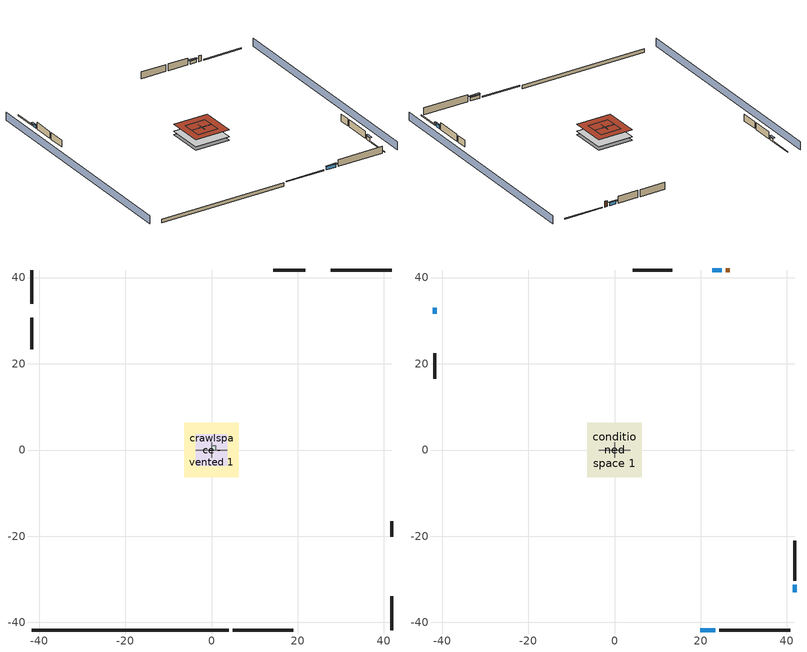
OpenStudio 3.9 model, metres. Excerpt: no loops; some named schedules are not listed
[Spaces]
garage 1
 floor foundation (Slab1 construction): -3.66,-3.66 -3.66,3.66 3.66,3.66 3.66,-3.66 z0
 wall outside (Wall1 construction): -41.76,30.64 -41.76,23.33 z0.3:2.74
 wall outside (Wall2 construction): 21.7,41.76 14.38,41.76 z0.3:2.74
 wall outside (Wall9 construction): 41.76,-20.14 41.76,-16.48 z0.3:2.74
 wall to conditioned space 1 (Wall5 construction Reversed): -3.66,0 3.66,0 z0.3:2.74
 wall to conditioned space 1 (Wall6 construction Reversed): 0,-1.83 0,1.83 z0.3:2.74
 roof outside (Roof1 construction): -3.66,3.66 -3.66,-3.66 3.66,-3.66 3.66,3.66 z2.74
crawlspace - vented 1
 floor foundation (Slab2 construction): -6.28,-6.28 -6.28,6.28 6.28,6.28 6.28,-6.28 z-0.91
 wall outside (RimJoist1 construction): 4.89,-41.76 18.94,-41.76 z0.3:0.61
 wall outside (RimJoist2 construction): -41.76,41.76 -41.76,33.96 z0.3:0.61
 wall outside (RimJoist3 construction): 41.76,41.76 27.71,41.76 z0.3:0.61
 wall outside (RimJoist4 construction): 41.76,-41.76 41.76,-33.96 z0.3:0.61
 wall foundation (FoundationWall1 construction): -41.76,-41.76 3.96,-41.76 z-0.91:0.3
furnace airloop ret air space
 floor adiabatic (AdiabaticConst): 0,0 0,1 1,1 1,0 z0
 wall adiabatic (AdiabaticConst): 0,1 0,0 1,0 1,1 0,1 z0:1
 ceiling adiabatic (AdiabaticConst): 1,0 1,1 0,1 0,0 z1
conditioned space 1
 floor to crawlspace - vented 1 (Floor1 construction): -6.28,-6.28 -6.28,6.28 6.28,6.28 6.28,-6.28 z0.3
 wall outside (Wall3 construction): 24.25,-41.76 40.83,-41.76 z0.3:2.74
 wall outside (Wall4 construction): -41.76,22.4 -41.76,16.52 z0.3:2.74
 wall outside (Wall7 construction): 13.45,41.76 4.29,41.76 z0.3:2.74
 wall outside (Wall8 construction): 41.76,-30.28 41.76,-21.07 z0.3:2.74
 wall outside (AdiabaticWallConstruction): 19.87,-41.76 23.32,-41.76 z0.3:1.46; -41.76,33.03 -41.76,31.57 z0.3:1.28; 24.94,41.76 22.62,41.76 z0.3:1.34; 41.76,-33.03 41.76,-31.21 z0.3:1.52
 wall outside (AdiabaticWallConstruction 1): 26.78,41.76 25.87,41.76 z0.3:2.34
 window (WindowConstruction): 19.87,-41.76 23.32,-41.76 z0.3:1.46
 window (WindowConstruction 1): -41.76,33.03 -41.76,31.57 z0.3:1.28
 window (WindowConstruction 2): 24.94,41.76 22.62,41.76 z0.3:1.34
 window (WindowConstruction 3): 41.76,-33.03 41.76,-31.21 z0.3:1.52
 door (Door): 26.78,41.76 25.87,41.76 z0.3:2.34
 roof outside (Roof2 construction): -6.28,6.28 -6.28,-6.28 6.28,-6.28 6.28,6.28 z2.74
shading: 46.33,-41.76 46.33,41.76 / -46.33,41.76 -46.33,-41.76 z0:2.74; 23.62,-41.76 19.56,-41.76 19.56,-42.37 23.62,-42.37 z1.77; -41.76,31.27 -41.76,33.33 -42.37,33.33 -42.37,31.27 z1.58; 22.32,41.76 25.24,41.76 25.24,42.37 22.32,42.37 z1.65; 41.76,-30.9 41.76,-33.33 42.37,-33.33 42.37,-30.9 z1.83
[Site]
Portland Intl Arpt_OR: Latitude {deg}=45.59; Longitude {deg}=-122.6; Time Zone {hr}=-8; Elevation {m}=33; Terrain=Suburbs; Keep Site Location Information=Yes
[Site:GroundTemperature:Shallow]
10.2558, 8.96328, 8.85977, 9.47314, 11.9355, 14.3863, 16.5111, 17.8571, 17.9714, 16.8767, 14.8061, 12.4304
[Site:WaterMainsTemperature]
Calculation Method=Schedule; Temperature Schedule=mains temperature schedule
[Building]
Building 1
[Material] Roughness=Rough
Name | Thickness {m} | Conductivity {W/m-K} | Density {kg/m3} | Specific Heat {J/kg-K} | Thermal Absorptance | Solar Absorptance | Visible Absorptance
asphalt or fiberglass shingles | 0.00635 | 0.162714 | 1121.4 | 1465.45 | 0.9 | 0.85 | 0.85
roof rigid ins | 0.00254769 | 0.029427 | 32.04 | 1214.23 | 0.9 | 0.7 | 0.7
osb sheathing 0.5 in. | 0.0127 | 0.115458 | 512.64 | 1214.23 | 0.9 | 0.6 | 0.6
roof rigid ins 1 | 0.103632 | 0.029427 | 32.04 | 1214.23 | 0.9 | 0.7 | 0.7
osb sheathing 0.75 in. | 0.01905 | 0.115458 | 512.64 | 1214.23 | 0.9 | 0.7 | 0.7
roof stud and cavity | 0.2032 | 0.161866 | 78.34581 | 1123.46 | 0.9 | 0.7 | 0.7
gypsum board | 0.0127 | 0.160291 | 801 | 837.4 | 0.9 | 0.6 | 0.6
wood siding | 0.0254 | 0.102417 | 544.68 | 1172.36 | 0.9 | 0.85 | 0.85
osb sheathing 0.5 in. 1 | 0.0127 | 0.115458 | 512.64 | 1214.23 | 0.9 | 0.7 | 0.7
wall stud and cavity | 0.1397 | 0.727959 | 139.0536 | 1170.24 | 0.9 | 0.6 | 0.6
wall stud and cavity 1 | 0.1397 | 0.117713 | 139.0536 | 1170.24 | 0.9 | 0.7 | 0.7
osb sheathing 0.5 in. 2; osb sheathing 0.5 in. 3 | 0.0127 | 0.115458 | 512.64 | 1214.23
wall stud and cavity 2 | 0.1397 | 0.103501 | 139.0536 | 1170.24 | 0.9 | 0.7 | 0.7
rim joist stud and cavity | 0.0508 | 0.178688 | 50.32683 | 1063.81 | 0.9 | 0.6 | 0.6
floor stud and cavity | 0.1397 | 0.923637 | 92.3553 | 1139.71 | 0.9 | 0.7 | 0.7
floor covering | 0.0127 | 0.0433444 | 54.468 | 1339.84 | 0.9 | 0.6 | 0.6
concrete 4.0 in. | 0.1016 | 1.803125 | 2242.8 | 837.4 | 0.9 | 0.7 | 0.7
concrete 8.0 in. | 0.2032 | 1.803125 | 2242.8 | 837.4 | 0.9 | 0.7 | 0.7
soil 0.5 in. | 0.0127 | 1.9041 | 1842.3 | 418.7 | 0.9 | 0.7 | 0.7
wood siding 1; wood siding 2 | 0.0254 | 0.102417 | 544.68 | 1172.36
wall rigid ins | 0.512978 | 0.029427 | 32.04 | 1214.23 | 0.9 | 0.7 | 0.7
wall stud and cavity 3 | 0.0889 | 0.380278 | 52.3479 | 1209.89 | 0.9 | 0.7 | 0.7
door material | 0.04445 | 0.0612267 | 512.64 | 1214.23 | 0.9 | 0.7 | 0.7
wall stud and cavity 4 | 0.0889 | 0.391764 | 83.0341 | 1211.67 | 0.9 | 0.7 | 0.7
furniture material conditioned space 1; furniture material garage 1 | 0.1524 | 0.115458 | 640.8 | 1214.23 | 0.9 | 0.6 | 0.6
[Construction]
Roof1 construction: asphalt or fiberglass shingles, roof rigid ins, osb sheathing 0.5 in.
Roof2 construction: asphalt or fiberglass shingles, roof rigid ins 1, osb sheathing 0.75 in., roof stud and cavity, gypsum board
Wall1 construction; Wall2 construction: wood siding, osb sheathing 0.5 in. 1, wall stud and cavity
Wall3 construction; Wall4 construction: wood siding, osb sheathing 0.5 in. 1, wall stud and cavity 1, gypsum board
Wall5 construction Reversed: gypsum board, wall stud and cavity 2, osb sheathing 0.5 in. 2
Wall6 construction Reversed: gypsum board, wall stud and cavity 2, osb sheathing 0.5 in. 3
Wall7 construction; Wall8 construction: wood siding, osb sheathing 0.5 in. 2, wall stud and cavity 1, gypsum board
Wall9 construction: wood siding, osb sheathing 0.5 in. 2, wall stud and cavity
RimJoist1 construction; RimJoist2 construction; RimJoist3 construction; RimJoist4 construction: wood siding, rim joist stud and cavity
Floor1 construction: floor stud and cavity, osb sheathing 0.75 in., floor covering
Slab1 construction: concrete 4.0 in.
FoundationWall1 construction: concrete 8.0 in.
Slab2 construction: soil 0.5 in.
WindowConstruction; WindowConstruction 1; WindowConstruction 2; WindowConstruction 3: WindowMaterial
AdiabaticWallConstruction: wood siding 1, wall rigid ins, wall stud and cavity 3, gypsum board
Door: door material
AdiabaticWallConstruction 1: wood siding 2, wall rigid ins, wall stud and cavity 3, gypsum board
PartitionWallConstruction: gypsum board, wall stud and cavity 4, gypsum board
furniture construction conditioned space 1: furniture material conditioned space 1
furniture construction garage 1: furniture material garage 1
AdiabaticConst: Adiabatic
[WindowMaterial:SimpleGlazingSystem]
WindowMaterial: U-Factor {W/m2-K}=4.31528; Solar Heat Gain Coefficient=0.67
[Material:NoMass]
Adiabatic: Roughness=Rough; Thermal Resistance {m2-K/W}=176.1
[ThermalZone] Multiplier=1; Use Ideal Air Loads=No
Name | Volume {m3} | Thermostat
conditioned space | 384.656 | conditioned space temperature setpoint
garage | 130.484
crawlspace - vented | 192.328
furnace airloop ret air zone | 1
[Sizing:Zone] Zone Cooling Design Supply Air Temperature Input Method=SupplyAirTemperature; Zone Cooling Design Supply Air Temperature {C}=14; Zone Cooling Design Supply Air Temperature Difference {deltaC}=11.11; Zone Heating Design Supply Air Temperature Input Method=SupplyAirTemperature; Zone Heating Design Supply Air Temperature {C}=40; Zone Heating Design Supply Air Temperature Difference {deltaC}=11.11; Zone Cooling Design Supply Air Humidity Ratio {kg-H2O/kg-air}=0.0085; Zone Heating Design Supply Air Humidity Ratio {kg-H2O/kg-air}=0.008; Cooling Design Air Flow Method=DesignDay; Heating Design Air Flow Method=DesignDay; Account for Dedicated Outdoor Air System=No; Dedicated Outdoor Air System Control Strategy=NeutralSupplyAir; Dedicated Outdoor Air Low Setpoint Temperature for Design {C}=autosize; Dedicated Outdoor Air High Setpoint Temperature for Design {C}=autosize; Zone Load Sizing Method=Sensible Load Only No Latent Load; Zone Latent Cooling Design Supply Air Humidity Ratio Input Method=HumidityRatioDifference; Zone Cooling Design Supply Air Humidity Ratio Difference {kgWater/kgDryAir}=0.005; Zone Latent Heating Design Supply Air Humidity Ratio Input Method=HumidityRatioDifference; Zone Humidification Design Supply Air Humidity Ratio Difference {kgWater/kgDryAir}=0.005; Sizing Option=Coincident
garage; crawlspace - vented; furnace airloop ret air zone
[Space]
Name | Thermal Zone | Volume {m3}
conditioned space 1 | conditioned space | 384.656
garage 1 | garage | 130.484
crawlspace - vented 1 | crawlspace - vented | 192.328
furnace airloop ret air space | furnace airloop ret air zone
[ThermostatSetpoint:DualSetpoint]
conditioned space temperature setpoint: Heating Setpoint Temperature Schedule=heating setpoint; Cooling Setpoint Temperature Schedule=cooling setpoint; Temperature Difference Between Cutout And Setpoint {deltaC}=0
[Foundation:Kiva] Wall Depth Below Slab {m}=0.2032
Name | Initial Indoor Air Temperature {C} | Wall Height Above Grade {m}
Foundation Kiva 1 | 13.4258 | 0.1016
Foundation Kiva 2 | 8.80547 | 0.3048
[Foundation:Kiva:Settings]
Soil Conductivity {W/m-K}=1.9041; Soil Density {kg/m3}=1842.3; Soil Specific Heat {J/kg-K}=418.7; Ground Solar Absorptivity=0.9; Ground Thermal Absorptivity=0.9; Ground Surface Roughness {m}=0.03; Far-Field Width {m}=40; Deep-Ground Boundary Condition=ZeroFlux; Deep-Ground Depth {m}=40; Minimum Cell Dimension {m}=0.2; Maximum Cell Growth Coefficient=3; Simulation Timestep=Timestep
[SurfaceProperty:ExposedFoundationPerimeter] Exposed Perimeter Calculation Method=TotalExposedPerimeter
Name | Total Exposed Perimeter {m}
Slab1 | 18.288
Slab2 | 45.72
[SurfaceProperty:IncidentSolarMultiplier] Incident Solar Multiplier=1; Incident Solar Multiplier Schedule=trans schedule winter=0.85 summer=0.7
Window1; Window2; Window3; Window4
[InternalMass:Definition] Design Level Calculation Method=SurfaceArea
Name | Construction | Surface Area {m2}
partition wall mass | PartitionWallConstruction | 157.749
furniture mass conditioned space 1 | furniture construction conditioned space 1 | 63.09974
furniture mass garage 1 | furniture construction garage 1 | 5.35122
[InternalMass] Multiplier=1
Name | Internal Mass Definition | Space or SpaceType
partition wall mass | partition wall mass | conditioned space 1
furniture mass conditioned space 1 | furniture mass conditioned space 1 | conditioned space 1
furniture mass garage 1 | furniture mass garage 1 | garage 1
[EnergyManagementSystem:Sensor]
Name | Output Variable or Output Meter Index Key | Output Variable or Output Meter
water_heater_T_set | water heater setpoint | Schedule Value
fridge_tin_s_1 | garage | Zone Mean Air Temperature
out_pb_s |  | Site Outdoor Air Barometric Pressure
out_wt_s |  | Site Outdoor Air Humidity Ratio
site_vw_s |  | Site Wind Speed
cool_season | cooling season schedule | Schedule Value
furnace_airloop_AH_MFR_s | Node 6 | System Node Mass Flow Rate
furnace_airloop_AH_VFR_s | Node 6 | System Node Current Density Volume Flow Rate
furnace_airloop_AH_Tout_s | Node 6 | System Node Temperature
furnace_airloop_AH_Wout_s | Node 6 | System Node Humidity Ratio
furnace_airloop_RA_T_s | Node 9 | System Node Temperature
furnace_airloop_Ra_W_s | Node 9 | System Node Humidity Ratio
furnace_airloop_0_DZ_T_s | crawlspace - vented | Zone Air Temperature
furnace_airloop_0_DZ_W_s | crawlspace - vented | Zone Mean Air Humidity Ratio
natural_vent_s | natural vent schedule | Schedule Value
htg_sp_s | heating setpoint | Schedule Value
clg_sp_s | cooling setpoint | Schedule Value
mech_vent_range_fan_0_sch_s | mech vent range fan 0 schedule | Schedule Value
mech_vent_bath_fan_0_sch_s | mech vent bath fan 0 schedule | Schedule Value
clothes_dryer_exhaust_0_sch_s | clothes_dryer | Schedule Value
site_temp | Environment | Site Outdoor Air Drybulb Temperature
discharge_sch_sensor | electric_vehicle_discharging | Schedule Value
charge_sch_sensor | electric_vehicle_charging | Schedule Value
soc_sensor | Vehicle1 li ion | Electric Storage Charge Fraction
htg_load_cond |  | Heating:EnergyTransfer:Zone:CONDITIONED SPACE
clg_load_cond |  | Cooling:EnergyTransfer:Zone:CONDITIONED SPACE
htg_load_duct |  | Heating:EnergyTransfer:Zone:FURNACE AIRLOOP RET AIR ZONE
clg_load_duct |  | Cooling:EnergyTransfer:Zone:FURNACE AIRLOOP RET AIR ZONE
s_conv | Floor1 | Surface Inside Face Convection Heat Gain Energy
s_ig | Floor1 | Surface Inside Face Internal Gains Radiation Heat Gain Energy
s_sol | Floor1 | Surface Inside Face Solar Radiation Heat Gain Energy
s_lgt | Floor1 | Surface Inside Face Lights Radiation Heat Gain Energy
s_surf | Floor1 | Surface Inside Face Net Surface Thermal Radiation Heat Gain Energy
s_conv_1 | Roof2 | Surface Inside Face Convection Heat Gain Energy
s_ig_1 | Roof2 | Surface Inside Face Internal Gains Radiation Heat Gain Energy
s_sol_1 | Roof2 | Surface Inside Face Solar Radiation Heat Gain Energy
s_lgt_1 | Roof2 | Surface Inside Face Lights Radiation Heat Gain Energy
s_surf_1 | Roof2 | Surface Inside Face Net Surface Thermal Radiation Heat Gain Energy
ss_sol | Door1 | Surface Inside Face Solar Radiation Heat Gain Energy
ss_lgt | Door1 | Surface Inside Face Lights Radiation Heat Gain Energy
ss_conv | Door1 | Surface Inside Face Convection Heat Gain Energy
ss_ig | Door1 | Surface Inside Face Internal Gains Radiation Heat Gain Energy
ss_surf | Door1 | Surface Inside Face Net Surface Thermal Radiation Heat Gain Energy
ss_conv_1 | Window1 | Surface Inside Face Convection Heat Gain Energy
ss_ig_1 | Window1 | Surface Inside Face Internal Gains Radiation Heat Gain Energy
ss_surf_1 | Window1 | Surface Inside Face Net Surface Thermal Radiation Heat Gain Energy
ss_trans_in | Window1 | Surface Window Transmitted Solar Radiation Rate
ss_back_out | Window1 | Surface Window Shortwave from Zone Back Out Window Heat Transfer Rate
ss_trans_out | Window1 | Surface Inside Face Initial Transmitted Diffuse Transmitted Out Window Solar Radiation Rate
ss_conv_2 | Window2 | Surface Inside Face Convection Heat Gain Energy
ss_ig_2 | Window2 | Surface Inside Face Internal Gains Radiation Heat Gain Energy
ss_surf_2 | Window2 | Surface Inside Face Net Surface Thermal Radiation Heat Gain Energy
ss_trans_in_1 | Window2 | Surface Window Transmitted Solar Radiation Rate
ss_back_out_1 | Window2 | Surface Window Shortwave from Zone Back Out Window Heat Transfer Rate
ss_trans_out_1 | Window2 | Surface Inside Face Initial Transmitted Diffuse Transmitted Out Window Solar Radiation Rate
ss_conv_3 | Window3 | Surface Inside Face Convection Heat Gain Energy
ss_ig_3 | Window3 | Surface Inside Face Internal Gains Radiation Heat Gain Energy
ss_surf_3 | Window3 | Surface Inside Face Net Surface Thermal Radiation Heat Gain Energy
ss_trans_in_2 | Window3 | Surface Window Transmitted Solar Radiation Rate
ss_back_out_2 | Window3 | Surface Window Shortwave from Zone Back Out Window Heat Transfer Rate
ss_trans_out_2 | Window3 | Surface Inside Face Initial Transmitted Diffuse Transmitted Out Window Solar Radiation Rate
ss_conv_4 | Window4 | Surface Inside Face Convection Heat Gain Energy
ss_ig_4 | Window4 | Surface Inside Face Internal Gains Radiation Heat Gain Energy
ss_surf_4 | Window4 | Surface Inside Face Net Surface Thermal Radiation Heat Gain Energy
ss_trans_in_3 | Window4 | Surface Window Transmitted Solar Radiation Rate
ss_back_out_3 | Window4 | Surface Window Shortwave from Zone Back Out Window Heat Transfer Rate
ss_trans_out_3 | Window4 | Surface Inside Face Initial Transmitted Diffuse Transmitted Out Window Solar Radiation Rate
s_conv_2 | Wall3 | Surface Inside Face Convection Heat Gain Energy
s_ig_2 | Wall3 | Surface Inside Face Internal Gains Radiation Heat Gain Energy
s_sol_2 | Wall3 | Surface Inside Face Solar Radiation Heat Gain Energy
s_lgt_2 | Wall3 | Surface Inside Face Lights Radiation Heat Gain Energy
s_surf_2 | Wall3 | Surface Inside Face Net Surface Thermal Radiation Heat Gain Energy
s_conv_3 | Wall4 | Surface Inside Face Convection Heat Gain Energy
s_ig_3 | Wall4 | Surface Inside Face Internal Gains Radiation Heat Gain Energy
s_sol_3 | Wall4 | Surface Inside Face Solar Radiation Heat Gain Energy
s_lgt_3 | Wall4 | Surface Inside Face Lights Radiation Heat Gain Energy
s_surf_3 | Wall4 | Surface Inside Face Net Surface Thermal Radiation Heat Gain Energy
s_conv_4 | Wall5 | Surface Inside Face Convection Heat Gain Energy
s_ig_4 | Wall5 | Surface Inside Face Internal Gains Radiation Heat Gain Energy
s_sol_4 | Wall5 | Surface Inside Face Solar Radiation Heat Gain Energy
s_lgt_4 | Wall5 | Surface Inside Face Lights Radiation Heat Gain Energy
s_surf_4 | Wall5 | Surface Inside Face Net Surface Thermal Radiation Heat Gain Energy
s_conv_5 | Wall6 | Surface Inside Face Convection Heat Gain Energy
s_ig_5 | Wall6 | Surface Inside Face Internal Gains Radiation Heat Gain Energy
s_sol_5 | Wall6 | Surface Inside Face Solar Radiation Heat Gain Energy
s_lgt_5 | Wall6 | Surface Inside Face Lights Radiation Heat Gain Energy
s_surf_5 | Wall6 | Surface Inside Face Net Surface Thermal Radiation Heat Gain Energy
s_conv_6 | Wall7 | Surface Inside Face Convection Heat Gain Energy
s_ig_6 | Wall7 | Surface Inside Face Internal Gains Radiation Heat Gain Energy
s_sol_6 | Wall7 | Surface Inside Face Solar Radiation Heat Gain Energy
s_lgt_6 | Wall7 | Surface Inside Face Lights Radiation Heat Gain Energy
s_surf_6 | Wall7 | Surface Inside Face Net Surface Thermal Radiation Heat Gain Energy
s_conv_7 | Wall8 | Surface Inside Face Convection Heat Gain Energy
s_ig_7 | Wall8 | Surface Inside Face Internal Gains Radiation Heat Gain Energy
s_sol_7 | Wall8 | Surface Inside Face Solar Radiation Heat Gain Energy
s_lgt_7 | Wall8 | Surface Inside Face Lights Radiation Heat Gain Energy
s_surf_7 | Wall8 | Surface Inside Face Net Surface Thermal Radiation Heat Gain Energy
im_conv | furniture mass conditioned space 1 | Surface Inside Face Convection Heat Gain Energy
[ElectricEquipment:Definition] Design Level Calculation Method=EquipmentLevel
Name | Design Level {W} | Fraction Latent | Fraction Radiant | Fraction Lost
ceiling fan | 19.2631 | 0 | 0.558 | 0
clothes washer | 431.866 | 0.03 | 0.162 | 0.7
clothes dryer | 7239.64 | 0.015 | 0.081 | 0.85
dishwasher | 335.414 | 0.3 | 0.18 | 0.4
fridge | 41.5354 | 0 | 0.6 | 0
fridge 2 | 100.822 | 0 | 0.6 | 0
cooking range | 94.3075 | 0.16 | 0.384 | 0.2
misc tv | 156.252 | 0 | 0.6 | 0
misc plug loads | 136.603 | 0.021 | 0.558 | 0.049
whole house fan; mech vent house fan | 0 | 0 | 0 | 1
mech vent house fan cfis | 0 | 0 | 0 | 0
mech vent range fan 0 | 30 | 0 | 0 | 1
mech vent bath fan 0 | 15 | 0 | 0 | 1
[ElectricEquipment]
Name | Electric Equipment Definition | Space or SpaceType | Schedule
ceiling fan | ceiling fan | conditioned space 1 | ceiling_fan
clothes washer | clothes washer | conditioned space 1 | clothes_washer
clothes dryer | clothes dryer | conditioned space 1 | clothes_dryer
dishwasher | dishwasher | conditioned space 1 | dishwasher
fridge | fridge | conditioned space 1 | fridge schedule
fridge 1 | fridge 2 | garage 1 | fridge schedule 1
cooking range | cooking range | conditioned space 1 | cooking_range
misc tv | misc tv | conditioned space 1 | plug_loads_tv
misc plug loads | misc plug loads | conditioned space 1 | plug_loads_other
whole house fan | whole house fan | conditioned space 1 | Always On Discrete
mech vent house fan | mech vent house fan | conditioned space 1 | mech vent house fan schedule
mech vent house fan cfis | mech vent house fan cfis | conditioned space 1 | mech vent house fan cfis schedule
mech vent range fan 0 | mech vent range fan 0 | conditioned space 1 | mech vent range fan 0 schedule
mech vent bath fan 0 | mech vent bath fan 0 | conditioned space 1 | mech vent bath fan 0 schedule
[OtherEquipment:Definition] Design Level Calculation Method=EquipmentLevel
Name | Design Level {W} | Fraction Latent | Fraction Radiant | Fraction Lost
water heater sens; furnace airloop_0 SupSensLkToCond; furnace airloop_0 SupCondToLv; furnace airloop_0 RetCondToRP; furnace airloop_0 RetSensLkToRP; furnace airloop_0 SupCondToDZ; furnace airloop_0 RetCondToDZ; furnace airloop_0 SupSensLkToDZ; mech vent house fan sensible load | 0 | 0 | 0 | 0
water heater lat; furnace airloop_0 SupLatLkToCond; furnace airloop_0 RetLatLkToRP; furnace airloop_0 SupLatLkToDZ; mech vent house fan latent load | 0 | 1 | 0 | 0
water heater energy adjustment1 | 0.01 | 0 | 0 | 1
clothes dryer 2 | 0 | 0.015 | 0.081 | 0.85
cooking range 2 | 2763.88 | 0.16 | 0.384 | 0.2
general water use sensible | -25.2881 | 0 | 0.6 | 0
general water use latent | 25.6591 | 1 | 0 | 0
[OtherEquipment]
Name | Other Equipment Definition | Space or SpaceType | Schedule | Fuel Type
water heater sens | water heater sens | conditioned space 1 | Always On Discrete
water heater lat | water heater lat | conditioned space 1 | Always On Discrete
water heater energy adjustment1 | water heater energy adjustment1 | conditioned space 1 | Always On Discrete | Electricity
clothes dryer 1 | clothes dryer 2 | conditioned space 1 | clothes_dryer | Electricity
cooking range 1 | cooking range 2 | conditioned space 1 | cooking_range | NaturalGas
general water use sensible | general water use sensible | conditioned space 1 | general water use schedule
general water use latent | general water use latent | conditioned space 1 | general water use schedule
furnace airloop_0 SupSensLkToCond | furnace airloop_0 SupSensLkToCond | conditioned space 1 | Always On Discrete
furnace airloop_0 SupLatLkToCond | furnace airloop_0 SupLatLkToCond | conditioned space 1 | Always On Discrete
furnace airloop_0 SupCondToLv | furnace airloop_0 SupCondToLv | conditioned space 1 | Always On Discrete
furnace airloop_0 RetCondToRP | furnace airloop_0 RetCondToRP | furnace airloop ret air space | Always On Discrete
furnace airloop_0 RetSensLkToRP | furnace airloop_0 RetSensLkToRP | furnace airloop ret air space | Always On Discrete
furnace airloop_0 RetLatLkToRP | furnace airloop_0 RetLatLkToRP | furnace airloop ret air space | Always On Discrete
furnace airloop_0 SupCondToDZ | furnace airloop_0 SupCondToDZ | crawlspace - vented 1 | Always On Discrete
furnace airloop_0 RetCondToDZ | furnace airloop_0 RetCondToDZ | crawlspace - vented 1 | Always On Discrete
furnace airloop_0 SupSensLkToDZ | furnace airloop_0 SupSensLkToDZ | crawlspace - vented 1 | Always On Discrete
furnace airloop_0 SupLatLkToDZ | furnace airloop_0 SupLatLkToDZ | crawlspace - vented 1 | Always On Discrete
mech vent house fan sensible load | mech vent house fan sensible load | conditioned space 1 | Always On Discrete
mech vent house fan latent load | mech vent house fan latent load | conditioned space 1 | Always On Discrete
[WaterUse:Equipment:Definition]
Name | Peak Flow Rate {m3/s}
clothes washer | 1.01448e-05
dishwasher | 5.37789e-06
[Lights:Definition] Design Level Calculation Method=LightingLevel; Fraction Radiant=0.6; Fraction Visible=0.2; Return Air Fraction=0
Name | Lighting Level {W}
interior lighting | 207.762
garage lighting | 7.28368
[Lights] Fraction Replaceable=1
Name | Lights Definition | Space or SpaceType | Schedule
interior lighting | interior lighting | conditioned space 1 | lighting_interior
garage lighting | garage lighting | garage 1 | lighting_garage
[Exterior:Lights:Definition]
exterior lighting: Design Level {W}=7.09205
[Exterior:Lights]
exterior lighting: Exterior Lights Definition=exterior lighting; Schedule=exterior lighting schedule
[People:Definition]
occupants: Number of People Calculation Method=People; Number of People {people}=1; Fraction Radiant=0.314171; Sensible Heat Fraction=0.56303; Carbon Dioxide Generation Rate {m3/s-W}=0; Enable ASHRAE 55 Comfort Warnings=No; Mean Radiant Temperature Calculation Type=EnclosureAveraged
[People]
occupants: People Definition=occupants; Space or SpaceType=conditioned space 1; Number of People Schedule=occupants; Activity Level Schedule=occupants activity schedule; Multiplier=1
[ZoneMixing] Schedule=Always On Continuous; Design Flow Rate Calculation Method=Flow/Zone; Design Flow Rate {m3/s}=0
Name | Zone or Space | Source Zone or Space
furnace airloop_0 ZoneMixDZToCond mix | conditioned space | crawlspace - vented
furnace airloop_0 ZoneMixCondToDZ mix | crawlspace - vented | conditioned space
[SpaceInfiltration:DesignFlowRate] Schedule=Always On Discrete
Name | Space or SpaceType | Design Flow Rate Calculation Method | Design Flow Rate {m3/s} | Air Changes per Hour {1/hr} | Constant Term Coefficient | Temperature Term Coefficient | Velocity Term Coefficient | Velocity Squared Term Coefficient
natural vent flow; whole house fan flow; infil flow | conditioned space 1 | Flow/Space | 0
infil crawlspace - vented 1 | crawlspace - vented 1 | AirChanges/Hour |  | 2.6013 | 1 | 0 | 0 | 0
crawlspace_vented 1 duct leakage imbalance infil flow | crawlspace - vented 1 | Flow/Space | 0
[SpaceInfiltration:EffectiveLeakageArea]
infil garage 1: Space or SpaceType=garage 1; Schedule=Always On Discrete; Effective Air Leakage Area {cm2}=679.592; Stack Coefficient=0.000129147; Wind Coefficient=4.64657e-05
